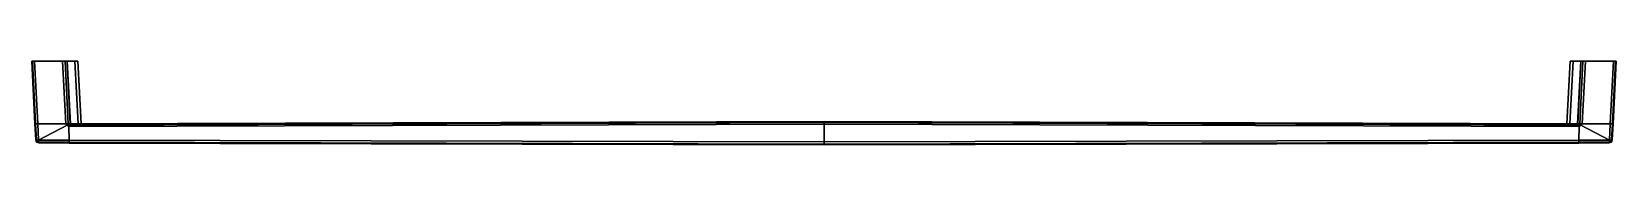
# Model space of a CAD drawing. Extents: x -280 to 280, y -29 to 0.
import ezdxf

# ---------------------------------------------------------------- set-up
doc = ezdxf.new("R2010")
doc.units = 0
doc.layers.add('METAL', color=192, linetype='CONTINUOUS')

msp = doc.modelspace()

# ---------------------------------------------------------------- meshes
at = {"layer": 'METAL'}
mesh = msp.add_polyface(dxfattribs=at)
corners = [(279.59, 0, 9.35), (279.59, 0, 0.72), (279.59, 0, -9), (279.34, 0, 10.1), (279.34, 0, 10.1), (279.34, 0, -9.75), (279.34, 0, -9.75), (278.59, 0, 10.35), (278.59, 0, -10), (278.47, -22.09, 9.35), (278.47, -22.09, 0.72), (278.47, -22.09, -9), (278.22, -22.09, 10.1), (278.22, -22.09, 10.1), (278.22, -22.09, -9.75), (278.22, -22.09, -9.75), (278.18, -27.78, 9.35), (278.18, -27.78, 0.72), (278.18, -27.78, -9), (277.93, -27.79, 10.1), (277.93, -27.79, 10.1), (277.93, -27.79, -9.75), (277.93, -27.79, -9.75), (277.89, -28.35, 9.91), (277.89, -28.35, 9.91), (277.89, -28.35, 9.91), (277.87, -28.54, 9.35), (277.87, -28.54, 9.35), (277.87, -28.54, 0.72), (277.87, -28.54, 0.72), (277.87, -28.54, -9), (277.87, -28.54, -9), (277.7, -28.36, -9.75), (277.7, -28.36, -9.75), (277.7, -28.36, -9.75), (277.47, -22.09, 10.35), (277.47, -22.09, -10), (277.17, -27.83, 10.35), (277.17, -27.83, -10), (277.12, -28.59, -9.75), (277.12, -28.59, -9.75), (277.12, -28.59, 10.1), (277.12, -28.59, 10.1), (277.11, -28.84, 9.35), (277.11, -28.84, 0.72), (277.11, -28.84, -9), (268.68, 0, 10.35), (268.68, 0, -10), (267.79, 0, -9.79), (267.78, 0, 10.15), (267.55, -22.09, 10.35), (267.55, -22.09, -10), (267.55, -22.09, -10), (267.11, 0, -9.18), (267.08, 0, 9.55), (267.04, -22.59, 10.35), (267.04, -22.59, 10.35), (267.04, -22.59, -10), (267.04, -22.59, -10), (266.9, -22.34, 10.15), (266.77, -22.09, -9.59), (266.77, -22.09, -9.59), (266.75, -22.09, 9.95), (266.52, -23.09, 10.35), (266.52, -23.09, 10.35), (266.52, -23.09, -10), (266.52, -23.09, -10), (266.52, -23.09, -10), (266.51, -22.34, -9.59), (266.41, -27.87, 10.35), (266.41, -27.87, -10), (266.39, -28.62, 10.1), (266.39, -28.62, 10.1), (266.39, -28.62, -9.75), (266.39, -28.62, -9.75), (266.38, -28.87, 9.35), (266.38, -28.87, 0.72), (266.38, -28.87, -9), (266.26, -22.59, -9.59), (266.26, -22.59, -9.59), (266.24, -22.59, 9.95), (265.99, -22.09, -9.18), (265.99, -22.09, -9.18), (265.99, -22.09, -9.18), (265.99, -22.09, -9.18), (265.95, -22.09, 9.55), (265.95, -22.09, 9.55), (265.95, -22.09, 9.55), (264.37, 0, 4.97), (264.37, 0, -4.21), (263.27, 0, 0.45), (263.27, 0, 0.45), (263.25, -22.09, 4.97), (263.25, -22.09, 4.97), (263.25, -22.09, -4.21), (263.25, -22.09, -4.21), (262.14, -22.09, 0.45), (262.14, -22.09, 0.45), (262.14, -22.09, 0.45), (0.05, -28.49, 10.35), (0.05, -22.26, 10.35), (0.05, -22.26, 10.35), (0.05, -29.24, 10.1), (0.05, -29.24, 10.1), (0.05, -21.6, 10.04), (0.05, -21.26, 9.42), (0.05, -21.26, 9.42), (0.05, -29.49, 9.35), (0.05, -21.26, 2.23), (0.05, -29.49, 0.72), (0.05, -21.26, 0.63), (0.05, -21.26, -1.02), (0.05, -29.49, -9), (0.05, -21.26, -9.06), (0.05, -21.26, -9.06), (0.05, -21.6, -9.69), (0.05, -29.24, -9.75), (0.05, -29.24, -9.75), (0.05, -28.49, -10), (0.05, -22.26, -10), (0.05, -22.26, -10), (-262.05, -22.09, 0.45), (-262.05, -22.09, 0.45), (-262.05, -22.09, 0.45), (-263.15, -22.09, 4.97), (-263.15, -22.09, 4.97), (-263.15, -22.09, -4.21), (-263.15, -22.09, -4.21), (-263.17, 0, 0.45), (-263.17, 0, 0.45), (-264.28, 0, 4.97), (-264.28, 0, -4.21), (-265.86, -22.09, 9.55), (-265.86, -22.09, 9.55), (-265.86, -22.09, 9.55), (-265.89, -22.09, -9.18), (-265.89, -22.09, -9.18), (-265.89, -22.09, -9.18), (-265.89, -22.09, -9.18), (-266.15, -22.59, 9.95), (-266.16, -22.59, -9.59), (-266.16, -22.59, -9.59), (-266.29, -28.87, 9.35), (-266.29, -28.87, 0.72), (-266.29, -28.87, -9), (-266.3, -28.62, 10.1), (-266.3, -28.62, 10.1), (-266.3, -28.62, -9.75), (-266.3, -28.62, -9.75), (-266.32, -27.87, 10.35), (-266.32, -27.87, -10), (-266.42, -22.34, -9.59), (-266.43, -23.09, 10.35), (-266.43, -23.09, 10.35), (-266.43, -23.09, -10), (-266.43, -23.09, -10), (-266.43, -23.09, -10), (-266.66, -22.09, 9.95), (-266.68, -22.09, -9.59), (-266.68, -22.09, -9.59), (-266.8, -22.34, 10.15), (-266.95, -22.59, 10.35), (-266.95, -22.59, 10.35), (-266.95, -22.59, -10), (-266.95, -22.59, -10), (-266.98, 0, 9.55), (-267.02, 0, -9.18), (-267.46, -22.09, 10.35), (-267.46, -22.09, -10), (-267.46, -22.09, -10), (-267.69, 0, 10.15), (-267.69, 0, -9.79), (-268.59, 0, 10.35), (-268.59, 0, -10), (-277.02, -28.84, 9.35), (-277.02, -28.84, 0.72), (-277.02, -28.84, -9), (-277.03, -28.59, 10.1), (-277.03, -28.59, 10.1), (-277.03, -28.59, -9.75), (-277.03, -28.59, -9.75), (-277.08, -27.83, 10.35), (-277.08, -27.83, -10), (-277.38, -22.09, 10.35), (-277.38, -22.09, -10), (-277.61, -28.36, -9.75), (-277.61, -28.36, -9.75), (-277.61, -28.36, -9.75), (-277.78, -28.54, 9.35), (-277.78, -28.54, 9.35), (-277.78, -28.54, 0.72), (-277.78, -28.54, 0.72), (-277.78, -28.54, -9), (-277.78, -28.54, -9), (-277.79, -28.35, 9.91), (-277.79, -28.35, 9.91), (-277.79, -28.35, 9.91), (-277.83, -27.79, -9.75), (-277.83, -27.79, -9.75), (-277.83, -27.79, 10.1), (-277.83, -27.79, 10.1), (-278.09, -27.78, 9.35), (-278.09, -27.78, 0.72), (-278.09, -27.78, -9), (-278.13, -22.09, 10.1), (-278.13, -22.09, 10.1), (-278.13, -22.09, -9.75), (-278.13, -22.09, -9.75), (-278.38, -22.09, 9.35), (-278.38, -22.09, 0.72), (-278.38, -22.09, -9), (-278.5, 0, 10.35), (-278.5, 0, -10), (-279.25, 0, 10.1), (-279.25, 0, 10.1), (-279.25, 0, -9.75), (-279.25, 0, -9.75), (-279.5, 0, 9.35), (-279.5, 0, 0.72), (-279.5, 0, -9)]
mesh.append_faces([[corners[k] for k in face] for face in [(208, 209, 202, 201), (174, 175, 143, 142), (150, 182, 164, 155), (162, 181, 149, 153), (209, 218, 219, 210), (183, 167, 172, 211), (169, 184, 212, 173), (210, 203, 202, 209), (144, 112, 109, 143), (176, 144, 143, 175), (208, 217, 218, 209), (130, 165, 132, 124), (129, 130, 124, 122), (131, 128, 121, 126), (166, 131, 126, 135), (123, 125, 108, 110), (111, 127, 123, 110), (125, 134, 105, 108), (182, 185, 197, 197), (201, 196, 200, 200), (167, 160, 157, 157), (163, 168, 158, 151), (205, 208, 201, 200), (189, 201, 202, 191), (177, 174, 142, 146), (179, 182, 150, 147), (206, 184, 182, 197), (207, 210, 219, 216), (170, 172, 167, 157), (204, 183, 211, 213), (159, 169, 173, 171), (191, 202, 203, 193), (182, 179, 185, 185), (192, 186, 180, 176), (203, 198, 187, 193), (201, 189, 196, 196), (177, 195, 188, 174), (181, 199, 194, 178), (167, 161, 160, 160), (139, 160, 161, 152), (132, 157, 160, 139), (183, 204, 199, 181), (174, 188, 190, 175), (181, 178, 145, 149), (176, 180, 148, 144), (210, 207, 198, 203), (184, 206, 215, 212), (165, 170, 157, 132), (208, 205, 214, 217), (135, 159, 171, 166), (175, 190, 192, 176), (184, 169, 164, 182), (167, 183, 181, 162), (163, 151, 140, 154), (158, 136, 151, 151), (151, 136, 140, 140), (142, 143, 109, 107), (113, 138, 127, 111), (150, 155, 119, 118), (153, 149, 99, 100), (146, 142, 107, 103), (141, 137, 114, 115), (147, 150, 118, 116), (139, 152, 101, 104), (149, 145, 102, 99), (156, 141, 115, 120), (144, 148, 117, 112), (133, 139, 104, 106), (9, 16, 17, 10), (43, 75, 76, 44), (70, 66, 57, 38), (55, 64, 69, 37), (10, 11, 2, 1), (35, 7, 46, 50), (51, 47, 8, 36), (11, 10, 17, 18), (77, 76, 109, 112), (45, 44, 76, 77), (9, 10, 1, 0), (88, 93, 87, 54), (90, 97, 93, 88), (89, 95, 98, 91), (53, 84, 95, 89), (96, 110, 108, 92), (111, 110, 96, 94), (92, 108, 105, 85), (38, 22, 34, 34), (16, 19, 23, 23), (50, 62, 59, 59), (58, 68, 61, 52), (12, 19, 16, 9), (26, 28, 17, 16), (41, 71, 75, 43), (39, 74, 70, 38), (15, 22, 38, 36), (14, 5, 2, 11), (49, 62, 50, 46), (13, 4, 7, 35), (60, 48, 47, 51), (28, 30, 18, 17), (38, 34, 39, 39), (31, 45, 40, 33), (18, 30, 32, 21), (16, 23, 26, 26), (41, 43, 27, 24), (37, 42, 25, 20), (50, 59, 56, 56), (80, 63, 56, 59), (87, 80, 59, 62), (35, 37, 20, 13), (43, 44, 29, 27), (37, 69, 72, 42), (45, 77, 73, 40), (11, 18, 21, 14), (36, 8, 6, 15), (54, 87, 62, 49), (9, 0, 3, 12), (84, 53, 48, 60), (44, 45, 31, 29), (36, 38, 57, 51), (50, 55, 37, 35), (58, 67, 79, 68), (61, 68, 83, 83), (68, 79, 83, 83), (75, 107, 109, 76), (113, 111, 94, 81), (70, 118, 119, 66), (64, 100, 99, 69), (71, 103, 107, 75), (78, 115, 114, 82), (74, 116, 118, 70), (80, 104, 101, 63), (69, 99, 102, 72), (65, 120, 115, 78), (77, 112, 117, 73), (86, 106, 104, 80)]])

doc.saveas('drawing.dxf')
